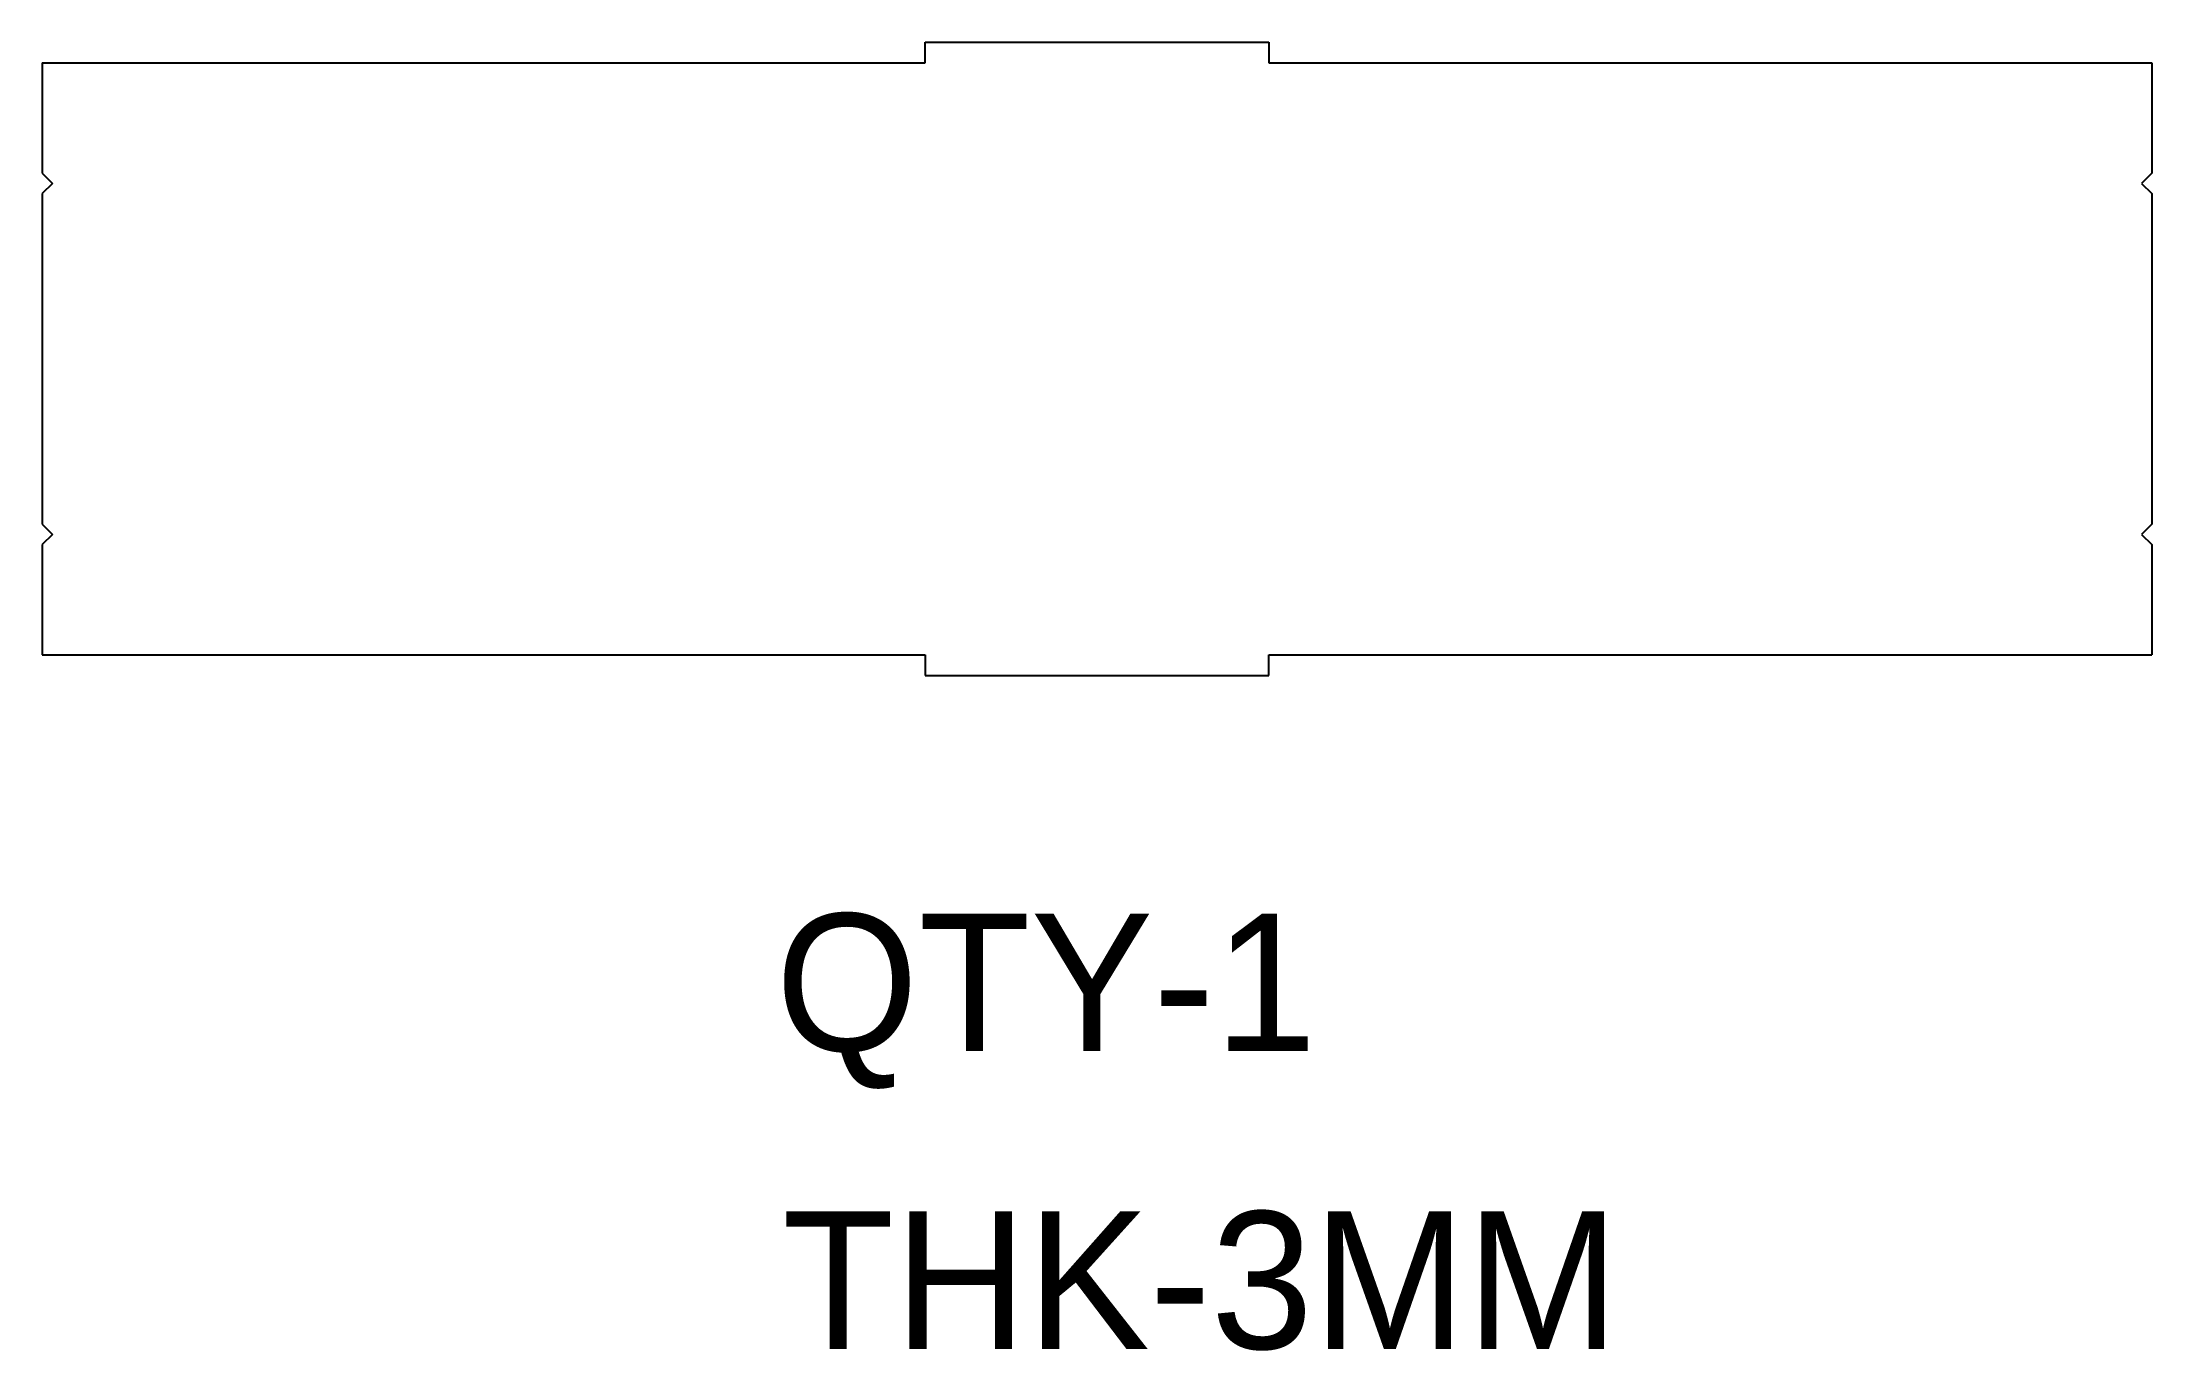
# Model space of a CAD drawing. Header units: millimetres. Extents: x -154 to 154, y -118 to 72.
import ezdxf

# ---------------------------------------------------------------- set-up
doc = ezdxf.new("R2010")
doc.units = ezdxf.units.MM
doc.styles.add('ACISOGDT', font='amgdt.shx')

msp = doc.modelspace()

# ---------------------------------------------------------------- linework, layer by layer
at = {"color": 7, "linetype": 'Continuous', "lineweight": 25}
for p, q in [((-25, 69.14), (-25, 72.14)), ((-25, 72.14), (25, 72.14)), ((25, 72.14), (25, 69.14)), ((-153.5, 69.14), (-153.5, 53.1)), ((-153.5, 69.14), (-25, 69.14)), ((25, 69.14), (153.5, 69.14)), ((153.5, 69.14), (153.5, 53.1)), ((-153.5, 50.1), (-153.5, 2.03)), ((153.5, 50.1), (153.5, 2.03)), ((-153.5, -0.97), (-153.5, -17)), ((153.5, -0.97), (153.5, -17)), ((-153.5, -17), (-25, -17)), ((-25, -17), (-25, -20)), ((25, -17), (153.5, -17)), ((25, -20), (25, -17)), ((-25, -20), (25, -20))]:
    msp.add_line(p, q, dxfattribs=at)
for p, q in [((-153.5, 53.1), (-152, 51.6)), ((153.5, 53.1), (152, 51.6)), ((-152, 51.6), (-153.5, 50.1)), ((152, 51.6), (153.5, 50.1)), ((-153.5, 2.03), (-152, 0.53)), ((-152, 0.53), (-153.5, -0.97)), ((153.5, 2.03), (152, 0.53)), ((152, 0.53), (153.5, -0.97))]:
    msp.add_line(p, q)

# ---------------------------------------------------------------- texts
at = {"lineweight": 25, "ltscale": 5, "char_height": 20, "attachment_point": 1, "style": 'ACISOGDT'}
for s, insert in [('QTY-1', (-46.79, -54.66)), ('THK-3MM', (-45.83, -97.98))]:
    msp.add_mtext_dynamic_manual_height_columns(s, width=5.6359, gutter_width=15.88, heights=[0], dxfattribs=dict(at, insert=insert))

doc.saveas('drawing.dxf')
